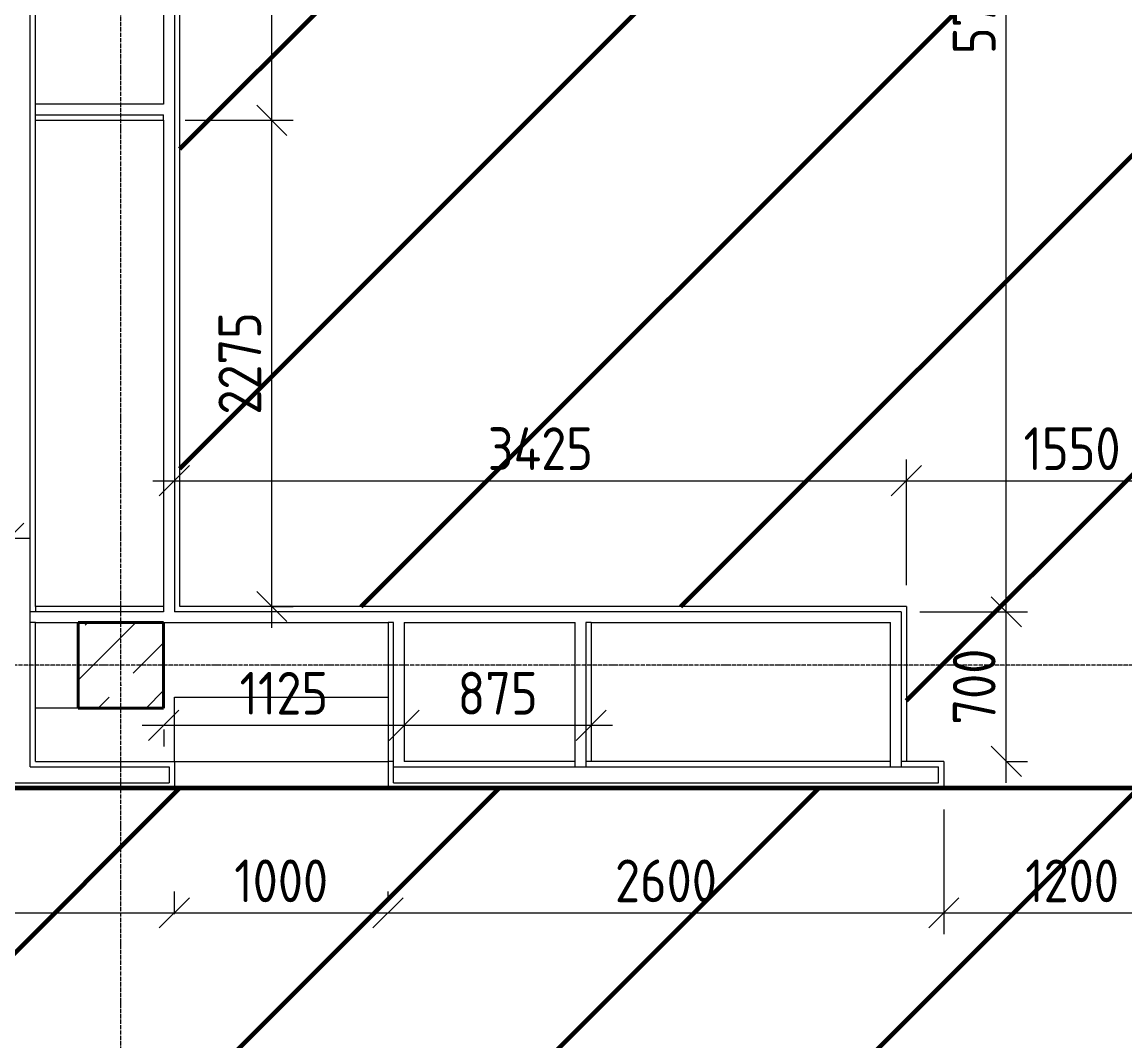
# Model space of a CAD drawing. Header units: millimetres. Extents: x -56773 to 323062, y -262288 to 76460.
# Drawn here: x -3653 to 1507, y -196981 to -192214 of the extents above; entities that cross this region are included whole.
import ezdxf

# ---------------------------------------------------------------- set-up
doc = ezdxf.new("R2010")
doc.units = ezdxf.units.MM
doc.linetypes.add('ADSK_Линия сетки', pattern=[25, 20, -2.5, 0, -2.5])
for name, color, linetype, lineweight in [('1.1)Стяжка керамзит  2 этаж', 5, 'Continuous', 60), ('Несущие колонны', 7, 'Continuous', 18), ('Оси', 7, 'Continuous', 9), ('Перекрытие', 7, 'Continuous', 18), ('Размеры', 7, 'Continuous', 9), ('Стены внутренние', 7, 'Continuous', 18), ('Стены штриховка', 7, 'Continuous', 9)]:
    doc.layers.add(name, color=color, linetype=linetype, lineweight=lineweight)
doc.styles.add('GOST Common_2', font='', dxfattribs={"width": 0.9, "height": 250})
doc.styles.add('GOST Common_3', font='', dxfattribs={"width": 0.9, "height": 200})
doc.styles.get('GOST Common_2').set_extended_font_data('GOST Common')
doc.styles.get('GOST Common_3').set_extended_font_data('GOST Common')
doc.dimstyles.new('ADSK_Основной_2_0_1', dxfattribs={"dimscale": 304.8, "dimtxt": 201.142999, "dimasz": 0.463911, "dimexe": 0.328084, "dimexo": 0.328084, "dimgap": 0.164042, "dimtad": 1, "dimdec": 3, "dimrnd": 0.001, "dimdsep": 46, "dimtxsty": 'GOST Common_3', "dimblk1": 'OBLIQUE', "dimblk2": 'OBLIQUE', "dimsah": 1, "dimcen": 0.09, "dimdle": 0.328084, "dimazin": 2, "dimtfac": 1, "dimtdec": 4, "dimtix": 1, "dimtmove": 1, "dimatfit": 3, "dimfxl": 1, "dimtvp": 1, "dimtolj": 1, "dimtzin": 0, "dimlwd": 20, "dimlwe": 20, "dimarcsym": 2})
doc.dimstyles.new('ADSK_Основной_2_0_3', dxfattribs={"dimscale": 304.8, "dimtxt": 201.142999, "dimasz": 0.463911, "dimexe": 0.328084, "dimexo": 0.328084, "dimgap": 0.164042, "dimtad": 1, "dimdec": 3, "dimrnd": 0.001, "dimdsep": 46, "dimtxsty": 'GOST Common_2', "dimblk1": 'OBLIQUE', "dimblk2": 'OBLIQUE', "dimsah": 1, "dimcen": 0.09, "dimdle": 0.328084, "dimazin": 2, "dimtfac": 1, "dimtdec": 4, "dimtix": 1, "dimtmove": 0, "dimatfit": 3, "dimfxl": 1, "dimtvp": 1, "dimtolj": 1, "dimtzin": 0, "dimlwd": 20, "dimlwe": 20, "dimarcsym": 2})

# ---------------------------------------------------------------- blocks, each defined once
blk = doc.blocks.new('ADSK_КолоннаЖБ_Прямоугольная - 400x400 мм-1807143-Кладочный план 4-го этажа')
at = {"layer": 'Несущие колонны', "lineweight": 40}
for p, q in [((-200, 200), (200, 200)), ((-200, -200), (-200, 200)), ((200, 200), (200, -200)), ((200, -200), (-200, -200))]:
    blk.add_line(p, q, dxfattribs=at)
blk = doc.blocks.new('_Oblique')
at = {"color": 0, "linetype": 'ByBlock', "lineweight": -2}
blk.add_line((-0.5, -0.5), (0.5, 0.5), dxfattribs=at)
blk = doc.blocks.new('*D6095')
at = {"layer": 'Defpoints', "color": 0, "transparency": 16777216}
for p in [(446.9, -194973.5), (951.4, -194973.5), (851.4, -195673.5)]:
    blk.add_point(p, dxfattribs=at)
at = {"layer": 'Размеры', "color": 0, "lineweight": 20, "transparency": 16777216}
for p, q in [((951.4, -195773.5), (951.4, -194873.5)), ((546.9, -194973.5), (1051.4, -194973.5)), ((951.4, -195673.5), (1051.4, -195673.5))]:
    blk.add_line(p, q, dxfattribs=at)
at = {"layer": 'Размеры', "color": 0, "lineweight": 20, "transparency": 16777216, "xscale": 141.4, "yscale": 141.4, "zscale": 141.4}
for p, rotation in [((951.4, -194973.5), 90), ((951.4, -195673.5), 270)]:
    blk.add_blockref('_Oblique', p, dxfattribs=dict(at, rotation=rotation))
at = {"layer": 'Размеры', "color": 0, "lineweight": 9, "transparency": 16777216, "insert": (801.4, -195323.5), "char_height": 200, "width": 454.106, "attachment_point": 5, "rotation": 90, "style": 'GOST Common_3'}
blk.add_mtext('\\A1;700', dxfattribs=at)
blk = doc.blocks.new('*D5978')
at = {"layer": 'Defpoints', "color": 0, "transparency": 16777216}
for p in [(851.4, -189273.5), (951.4, -189273.5), (446.9, -194973.5)]:
    blk.add_point(p, dxfattribs=at)
at = {"layer": 'Размеры', "color": 0, "lineweight": 20, "transparency": 16777216}
for p, q in [((951.4, -195073.5), (951.4, -189173.5)), ((951.4, -189273.5), (1051.4, -189273.5)), ((546.9, -194973.5), (1051.4, -194973.5))]:
    blk.add_line(p, q, dxfattribs=at)
at = {"layer": 'Размеры', "color": 0, "lineweight": 20, "transparency": 16777216, "xscale": 141.4, "yscale": 141.4, "zscale": 141.4}
for p, rotation in [((951.4, -189273.5), 90), ((951.4, -194973.5), 270)]:
    blk.add_blockref('_Oblique', p, dxfattribs=dict(at, rotation=rotation))
at = {"layer": 'Размеры', "color": 0, "lineweight": 9, "transparency": 16777216, "insert": (801.4, -192123.5), "char_height": 200, "width": 605.475, "attachment_point": 5, "rotation": 90, "style": 'GOST Common_3'}
blk.add_mtext('\\A1;5700', dxfattribs=at)
blk = doc.blocks.new('*D5980')
at = {"layer": 'Defpoints', "color": 0, "transparency": 16777216}
for p in [(-2940.6, -194260), (484.4, -194360), (484.4, -194948.5)]:
    blk.add_point(p, dxfattribs=at)
at = {"layer": 'Размеры', "color": 0, "lineweight": 20, "transparency": 16777216}
for p, q in [((484.4, -194848.5), (484.4, -194260)), ((-3040.6, -194360), (584.4, -194360)), ((-2940.6, -194360), (-2940.6, -194460))]:
    blk.add_line(p, q, dxfattribs=at)
at = {"layer": 'Размеры', "color": 0, "lineweight": 20, "transparency": 16777216, "xscale": 141.4, "yscale": 141.4, "zscale": 141.4, "rotation": 180}
blk.add_blockref('_Oblique', (-2940.6, -194360), dxfattribs=at)
at = {"layer": 'Размеры', "color": 0, "lineweight": 20, "transparency": 16777216, "xscale": 141.4, "yscale": 141.4, "zscale": 141.4}
blk.add_blockref('_Oblique', (484.4, -194360), dxfattribs=at)
at = {"layer": 'Размеры', "color": 0, "lineweight": 9, "transparency": 16777216, "insert": (-1228.1, -194210), "char_height": 200, "width": 625.93, "attachment_point": 5, "style": 'GOST Common_3'}
blk.add_mtext('\\A1;3425', dxfattribs=at)
blk = doc.blocks.new('*D5981')
at = {"layer": 'Defpoints', "color": 0, "transparency": 16777216}
for p in [(2034.4, -194360), (484.4, -194948.5), (2034.4, -194948.5)]:
    blk.add_point(p, dxfattribs=at)
at = {"layer": 'Размеры', "color": 0, "lineweight": 20, "transparency": 16777216}
for p, q in [((484.4, -194848.5), (484.4, -194260)), ((2034.4, -194848.5), (2034.4, -194260)), ((384.4, -194360), (2134.4, -194360))]:
    blk.add_line(p, q, dxfattribs=at)
at = {"layer": 'Размеры', "color": 0, "lineweight": 20, "transparency": 16777216, "xscale": 141.4, "yscale": 141.4, "zscale": 141.4, "rotation": 180}
blk.add_blockref('_Oblique', (484.4, -194360), dxfattribs=at)
at = {"layer": 'Размеры', "color": 0, "lineweight": 20, "transparency": 16777216, "xscale": 141.4, "yscale": 141.4, "zscale": 141.4}
blk.add_blockref('_Oblique', (2034.4, -194360), dxfattribs=at)
at = {"layer": 'Размеры', "color": 0, "lineweight": 9, "transparency": 16777216, "insert": (1259.4, -194210), "char_height": 200, "width": 560.473, "attachment_point": 5, "style": 'GOST Common_3'}
blk.add_mtext('\\A1;1550', dxfattribs=at)
blk = doc.blocks.new('*D5983')
at = {"layer": 'Defpoints', "color": 0, "transparency": 16777216}
for p in [(-2990.6, -192673.5), (-2484.4, -192673.5), (-2584.4, -194948.5)]:
    blk.add_point(p, dxfattribs=at)
at = {"layer": 'Размеры', "color": 0, "lineweight": 20, "transparency": 16777216}
for p, q in [((-2484.4, -195048.5), (-2484.4, -192573.5)), ((-2890.6, -192673.5), (-2384.4, -192673.5)), ((-2484.4, -194948.5), (-2384.4, -194948.5))]:
    blk.add_line(p, q, dxfattribs=at)
at = {"layer": 'Размеры', "color": 0, "lineweight": 20, "transparency": 16777216, "xscale": 141.4, "yscale": 141.4, "zscale": 141.4}
for p, rotation in [((-2484.4, -192673.5), 90), ((-2484.4, -194948.5), 270)]:
    blk.add_blockref('_Oblique', p, dxfattribs=dict(at, rotation=rotation))
at = {"layer": 'Размеры', "color": 0, "lineweight": 9, "transparency": 16777216, "insert": (-2634.4, -193811), "char_height": 200, "width": 605.475, "attachment_point": 5, "rotation": 90, "style": 'GOST Common_3'}
blk.add_mtext('\\A1;2275', dxfattribs=at)
blk = doc.blocks.new('*D5984')
at = {"layer": 'Defpoints', "color": 0, "transparency": 16777216}
for p in [(-2584.4, -189273.5), (-2484.4, -189273.5), (-2990.6, -192673.5)]:
    blk.add_point(p, dxfattribs=at)
at = {"layer": 'Размеры', "color": 0, "lineweight": 20, "transparency": 16777216}
for p, q in [((-2484.4, -192773.5), (-2484.4, -189173.5)), ((-2484.4, -189273.5), (-2384.4, -189273.5)), ((-2890.6, -192673.5), (-2384.4, -192673.5))]:
    blk.add_line(p, q, dxfattribs=at)
at = {"layer": 'Размеры', "color": 0, "lineweight": 20, "transparency": 16777216, "xscale": 141.4, "yscale": 141.4, "zscale": 141.4}
for p, rotation in [((-2484.4, -189273.5), 90), ((-2484.4, -192673.5), 270)]:
    blk.add_blockref('_Oblique', p, dxfattribs=dict(at, rotation=rotation))
at = {"layer": 'Размеры', "color": 0, "lineweight": 9, "transparency": 16777216, "insert": (-2634.4, -190973.5), "char_height": 200, "width": 625.93, "attachment_point": 5, "rotation": 90, "style": 'GOST Common_3'}
blk.add_mtext('\\A1;3400', dxfattribs=at)
blk = doc.blocks.new('*D5985')
at = {"layer": 'Defpoints', "color": 0, "transparency": 16777216}
for p in [(-2990.6, -195423.5), (-1865.6, -195404.3), (-1865.6, -195504.3)]:
    blk.add_point(p, dxfattribs=at)
at = {"layer": 'Размеры', "color": 0, "lineweight": 20, "transparency": 16777216}
for p, q in [((-3090.6, -195504.3), (-1765.6, -195504.3)), ((-2990.6, -195523.5), (-2990.6, -195604.3)), ((-1865.6, -195504.3), (-1865.6, -195604.3))]:
    blk.add_line(p, q, dxfattribs=at)
at = {"layer": 'Размеры', "color": 0, "lineweight": 20, "transparency": 16777216, "xscale": 141.4, "yscale": 141.4, "zscale": 141.4, "rotation": 180}
blk.add_blockref('_Oblique', (-2990.6, -195504.3), dxfattribs=at)
at = {"layer": 'Размеры', "color": 0, "lineweight": 20, "transparency": 16777216, "xscale": 141.4, "yscale": 141.4, "zscale": 141.4}
blk.add_blockref('_Oblique', (-1865.6, -195504.3), dxfattribs=at)
at = {"layer": 'Размеры', "color": 0, "lineweight": 9, "transparency": 16777216, "insert": (-2428.1, -195354.3), "char_height": 200, "width": 515.472, "attachment_point": 5, "style": 'GOST Common_3'}
blk.add_mtext('\\A1;1125', dxfattribs=at)
blk = doc.blocks.new('*D5986')
at = {"layer": 'Defpoints', "color": 0, "transparency": 16777216}
for p in [(-1865.6, -195404.3), (-990.6, -195404.3), (-990.6, -195504.3)]:
    blk.add_point(p, dxfattribs=at)
at = {"layer": 'Размеры', "color": 0, "lineweight": 20, "transparency": 16777216}
for p, q in [((-1965.6, -195504.3), (-890.6, -195504.3)), ((-1865.6, -195504.3), (-1865.6, -195604.3)), ((-990.6, -195504.3), (-990.6, -195604.3))]:
    blk.add_line(p, q, dxfattribs=at)
at = {"layer": 'Размеры', "color": 0, "lineweight": 20, "transparency": 16777216, "xscale": 141.4, "yscale": 141.4, "zscale": 141.4, "rotation": 180}
blk.add_blockref('_Oblique', (-1865.6, -195504.3), dxfattribs=at)
at = {"layer": 'Размеры', "color": 0, "lineweight": 20, "transparency": 16777216, "xscale": 141.4, "yscale": 141.4, "zscale": 141.4}
blk.add_blockref('_Oblique', (-990.6, -195504.3), dxfattribs=at)
at = {"layer": 'Размеры', "color": 0, "lineweight": 9, "transparency": 16777216, "insert": (-1428.1, -195354.3), "char_height": 200, "width": 454.106, "attachment_point": 5, "style": 'GOST Common_3'}
blk.add_mtext('\\A1;875', dxfattribs=at)
blk = doc.blocks.new('*D5996')
at = {"layer": 'Defpoints', "color": 0, "transparency": 16777216}
for p in [(-9765.6, -195798.5), (-2940.6, -196382.2), (-2940.6, -196487.6)]:
    blk.add_point(p, dxfattribs=at)
at = {"layer": 'Размеры', "color": 0, "lineweight": 20, "transparency": 16777216}
for p, q in [((-9765.6, -195898.5), (-9765.6, -196482.2)), ((-2940.6, -196387.6), (-2940.6, -196282.2)), ((-9865.6, -196382.2), (-2840.6, -196382.2))]:
    blk.add_line(p, q, dxfattribs=at)
at = {"layer": 'Размеры', "color": 0, "lineweight": 20, "transparency": 16777216, "xscale": 141.4, "yscale": 141.4, "zscale": 141.4, "rotation": 180}
blk.add_blockref('_Oblique', (-9765.6, -196382.2), dxfattribs=at)
at = {"layer": 'Размеры', "color": 0, "lineweight": 20, "transparency": 16777216, "xscale": 141.4, "yscale": 141.4, "zscale": 141.4}
blk.add_blockref('_Oblique', (-2940.6, -196382.2), dxfattribs=at)
at = {"layer": 'Размеры', "color": 0, "lineweight": 9, "transparency": 16777216, "insert": (-6353.1, -196232.2), "char_height": 200, "width": 605.475, "attachment_point": 5, "style": 'GOST Common_3'}
blk.add_mtext('\\A1;6825', dxfattribs=at)
blk = doc.blocks.new('*D5997')
at = {"layer": 'Defpoints', "color": 0, "transparency": 16777216}
for p in [(-1940.6, -196382.2), (-1940.6, -196426.8), (-2940.6, -196487.6)]:
    blk.add_point(p, dxfattribs=at)
at = {"layer": 'Размеры', "color": 0, "lineweight": 20, "transparency": 16777216}
for p, q in [((-2940.6, -196387.6), (-2940.6, -196282.2)), ((-1940.6, -196326.8), (-1940.6, -196282.2)), ((-3040.6, -196382.2), (-1840.6, -196382.2))]:
    blk.add_line(p, q, dxfattribs=at)
at = {"layer": 'Размеры', "color": 0, "lineweight": 20, "transparency": 16777216, "xscale": 141.4, "yscale": 141.4, "zscale": 141.4, "rotation": 180}
blk.add_blockref('_Oblique', (-2940.6, -196382.2), dxfattribs=at)
at = {"layer": 'Размеры', "color": 0, "lineweight": 20, "transparency": 16777216, "xscale": 141.4, "yscale": 141.4, "zscale": 141.4}
blk.add_blockref('_Oblique', (-1940.6, -196382.2), dxfattribs=at)
at = {"layer": 'Размеры', "color": 0, "lineweight": 9, "transparency": 16777216, "insert": (-2440.6, -196232.2), "char_height": 200, "width": 560.473, "attachment_point": 5, "style": 'GOST Common_3'}
blk.add_mtext('\\A1;1000', dxfattribs=at)
blk = doc.blocks.new('*D5998')
at = {"layer": 'Defpoints', "color": 0, "transparency": 16777216}
for p in [(659.4, -195798.5), (-1940.6, -196426.8), (659.4, -196382.2)]:
    blk.add_point(p, dxfattribs=at)
at = {"layer": 'Размеры', "color": 0, "lineweight": 20, "transparency": 16777216}
for p, q in [((659.4, -195898.5), (659.4, -196482.2)), ((-1940.6, -196326.8), (-1940.6, -196282.2)), ((-2040.6, -196382.2), (759.4, -196382.2))]:
    blk.add_line(p, q, dxfattribs=at)
at = {"layer": 'Размеры', "color": 0, "lineweight": 20, "transparency": 16777216, "xscale": 141.4, "yscale": 141.4, "zscale": 141.4, "rotation": 180}
blk.add_blockref('_Oblique', (-1940.6, -196382.2), dxfattribs=at)
at = {"layer": 'Размеры', "color": 0, "lineweight": 20, "transparency": 16777216, "xscale": 141.4, "yscale": 141.4, "zscale": 141.4}
blk.add_blockref('_Oblique', (659.4, -196382.2), dxfattribs=at)
at = {"layer": 'Размеры', "color": 0, "lineweight": 9, "transparency": 16777216, "insert": (-640.6, -196232.2), "char_height": 200, "width": 605.475, "attachment_point": 5, "style": 'GOST Common_3'}
blk.add_mtext('\\A1;2600', dxfattribs=at)
blk = doc.blocks.new('*D5999')
at = {"layer": 'Defpoints', "color": 0, "transparency": 16777216}
for p in [(659.4, -195798.5), (1859.4, -195798.5), (1859.4, -196382.2)]:
    blk.add_point(p, dxfattribs=at)
at = {"layer": 'Размеры', "color": 0, "lineweight": 20, "transparency": 16777216}
for p, q in [((659.4, -195898.5), (659.4, -196482.2)), ((1859.4, -195898.5), (1859.4, -196482.2)), ((559.4, -196382.2), (1959.4, -196382.2))]:
    blk.add_line(p, q, dxfattribs=at)
at = {"layer": 'Размеры', "color": 0, "lineweight": 20, "transparency": 16777216, "xscale": 141.4, "yscale": 141.4, "zscale": 141.4, "rotation": 180}
blk.add_blockref('_Oblique', (659.4, -196382.2), dxfattribs=at)
at = {"layer": 'Размеры', "color": 0, "lineweight": 20, "transparency": 16777216, "xscale": 141.4, "yscale": 141.4, "zscale": 141.4}
blk.add_blockref('_Oblique', (1859.4, -196382.2), dxfattribs=at)
at = {"layer": 'Размеры', "color": 0, "lineweight": 9, "transparency": 16777216, "insert": (1259.4, -196232.2), "char_height": 200, "width": 560.473, "attachment_point": 5, "style": 'GOST Common_3'}
blk.add_mtext('\\A1;1200', dxfattribs=at)
blk = doc.blocks.new('*D6223')
at = {"layer": 'Defpoints', "color": 0, "transparency": 16777216}
for p in [(-3715.6, -194528.7), (-3715.6, -194628.7), (-8665.6, -194998.5)]:
    blk.add_point(p, dxfattribs=at)
at = {"layer": 'Размеры', "color": 0, "lineweight": 20, "transparency": 16777216}
for p, q in [((-8665.6, -194898.5), (-8665.6, -194528.7)), ((-8765.6, -194628.7), (-3615.6, -194628.7)), ((-3715.6, -194628.7), (-3715.6, -194728.7))]:
    blk.add_line(p, q, dxfattribs=at)
at = {"layer": 'Размеры', "color": 0, "lineweight": 20, "transparency": 16777216, "xscale": 141.4, "yscale": 141.4, "zscale": 141.4, "rotation": 180}
blk.add_blockref('_Oblique', (-8665.6, -194628.7), dxfattribs=at)
at = {"layer": 'Размеры', "color": 0, "lineweight": 20, "transparency": 16777216, "xscale": 141.4, "yscale": 141.4, "zscale": 141.4}
blk.add_blockref('_Oblique', (-3715.6, -194628.7), dxfattribs=at)
at = {"layer": 'Размеры', "color": 0, "lineweight": 9, "transparency": 16777216, "insert": (-6190.6, -194453.7), "char_height": 250, "width": 625.93, "attachment_point": 5, "style": 'GOST Common_2'}
blk.add_mtext('\\A1;4950', dxfattribs=at)

msp = doc.modelspace()

# ---------------------------------------------------------------- hatches: boundary and pattern name
at = {"layer": '1.1)Стяжка керамзит  2 этаж', "transparency": 33554687}
h = msp.add_hatch(dxfattribs=at)
h.set_pattern_fill('ANSI31', color=5, scale=333)
h.paths.add_polyline_path([(2484.3615, -189273.4914), (2009.3615, -189273.4914), (359.3615, -189273.4914), (-790.6385, -189273.4914), (-2040.6385, -189273.4914), (-2915.6385, -189273.4914), (-2915.6385, -194948.4914), (484.3615, -194948.4914), (484.3615, -195673.4914), (659.3615, -195673.4914), (659.3615, -195798.4914), (1859.3615, -195798.4914), (1859.3615, -195673.4914), (2034.3615, -195673.4914), (2034.3615, -194948.4914), (2484.3615, -194948.4914)])
h = msp.add_hatch(dxfattribs=at)
h.set_pattern_fill('ANSI31', color=5, scale=333)
h.paths.add_polyline_path([(61559.3615, -195798.4914), (-9515.6385, -195798.4914), (-9515.6385, -199048.4914), (61559.3615, -199048.4914)])
h.paths.add_polyline_path([(26559.3615, -198473.4914), (26634.3615, -198473.4914), (26634.3615, -199023.4914), (26559.3615, -199023.4914)], flags=16)
h.paths.add_polyline_path([(26559.3615, -196373.4914), (26559.3615, -195823.4914), (26634.3615, -195823.4914), (26634.3615, -196373.4914)], flags=16)
h.paths.add_polyline_path([(41109.3615, -196023.4914), (41109.3615, -195898.4914), (42009.3615, -195898.4914), (42009.3615, -196023.4914)], flags=16)
h.paths.add_polyline_path([(45809.3615, -196023.4914), (45809.3615, -195898.4914), (46809.3615, -195898.4914), (46809.3615, -196023.4914)], flags=16)
h.paths.add_polyline_path([(48659.3615, -195923.4914), (48659.3615, -195898.4914), (49409.3615, -195898.4914), (49409.3615, -195923.4914)], flags=16)
h.paths.add_polyline_path([(41734.3615, -193523.4914), (39734.3615, -193523.4914), (39734.3615, -195023.4914), (40009.3615, -195023.4914), (40034.3615, -195023.4914), (40034.3615, -195798.4914), (41734.3615, -195798.4914)], flags=0)
at = {"layer": 'Несущие колонны', "lineweight": 9}
h = msp.add_hatch(dxfattribs=at)
h.set_pattern_fill('FP_1', color=256, style=0, pattern_type=2)
h.set_pattern_definition([(45, (9.36, -198628.46), (-224.506, 224.506), []), (45, (233.87, -198628.46), (-224.506, 224.506), [396.875, -79.375, 3.353, -76.022])])
h.paths.add_polyline_path([(-3390.6385, -195423.4914), (-2990.6385, -195423.4914), (-2990.6385, -195023.4914), (-3390.6385, -195023.4914), (-3390.6385, -195092.7203)])

# ---------------------------------------------------------------- linework, layer by layer
at = {"layer": '1.1)Стяжка керамзит  2 этаж'}
msp.add_lwpolyline([(61559.3615, -195798.4914), (-9515.6385, -195798.4914), (-9515.6385, -199048.4914), (61559.3615, -199048.4914)], close=True, dxfattribs=at)
at = {"layer": 'Несущие колонны', "lineweight": 9}
for p, q in [((-2990.6385, -195023.4914), (-3390.6385, -195023.4914)), ((-3390.6385, -195023.4914), (-3390.6385, -195423.4914)), ((-2990.6385, -195423.4914), (-2990.6385, -195023.4914)), ((-3390.6385, -195423.4914), (-2990.6385, -195423.4914))]:
    msp.add_line(p, q, dxfattribs=at)
at = {"layer": 'Оси', "linetype": 'ADSK_Линия сетки', "lineweight": 5}
for p, q in [((-3190.6385, -209602.3427), (-3190.6385, -174127.5463)), ((62563.3938, -195223.4914), (-25230.7352, -195223.4914))]:
    msp.add_line(p, q, dxfattribs=at)
at = {"layer": 'Перекрытие'}
for p, q in [((-2940.6385, -195373.4914), (-1940.6385, -195373.4914)), ((-2940.6385, -195673.4914), (-2940.6385, -195373.4914)), ((-3390.6385, -195423.4914), (-3590.6385, -195423.4914))]:
    msp.add_line(p, q, dxfattribs=at)
at = {"layer": 'Стены внутренние', "lineweight": 5}
for p, q in [((-3590.6385, -194948.4914), (-3590.6385, -189148.4914)), ((-2990.6385, -189273.4914), (-2990.6385, -192598.4914)), ((-2915.6385, -194948.4914), (-2915.6385, -189273.4914)), ((-2990.6385, -192598.4914), (-3590.6385, -192598.4914)), ((-3590.6385, -192673.4914), (-2990.6385, -192673.4914)), ((-2990.6385, -192673.4914), (-2990.6385, -194948.4914)), ((-2990.6385, -194948.4914), (-3590.6385, -194948.4914)), ((484.3615, -194948.4914), (-2915.6385, -194948.4914)), ((484.3615, -194948.4914), (484.3615, -195673.4914)), ((-3590.6385, -195023.4914), (-1940.6385, -195023.4914)), ((-3590.6385, -195673.4914), (-3590.6385, -195023.4914)), ((-1940.6385, -195023.4914), (-1940.6385, -195798.4914)), ((-1865.6385, -195023.4914), (-1065.6385, -195023.4914)), ((-1865.6385, -195023.4914), (-1865.6385, -195673.4914)), ((-1065.6385, -195673.4914), (-1065.6385, -195023.4914)), ((-990.6385, -195023.4914), (409.3615, -195023.4914)), ((-990.6385, -195023.4914), (-990.6385, -195673.4914)), ((409.3615, -195673.4914), (409.3615, -195023.4914)), ((-3590.6385, -195673.4914), (-2940.6385, -195673.4914)), ((-2940.6385, -195673.4914), (-1940.6385, -195673.4914)), ((-2940.6385, -195673.4914), (-2940.6385, -195798.4914)), ((-1065.6385, -195673.4914), (-1865.6385, -195673.4914)), ((409.3615, -195673.4914), (-990.6385, -195673.4914)), ((659.3615, -195673.4914), (484.3615, -195673.4914)), ((659.3615, -195673.4914), (659.3615, -195798.4914)), ((-9640.6385, -195798.4914), (-2940.6385, -195798.4914)), ((-1940.6385, -195798.4914), (-2940.6385, -195798.4914)), ((659.3615, -195798.4914), (-1940.6385, -195798.4914))]:
    msp.add_line(p, q, dxfattribs=at)
at = {"layer": 'Стены штриховка', "lineweight": 9}
for p, q in [((-3615.6385, -195698.4914), (-3615.6385, -189123.4914)), ((-2940.6385, -189273.4914), (-2940.6385, -194973.4914)), ((-3590.6385, -192648.4914), (-2990.6385, -192648.4914)), ((-2990.6385, -192673.4914), (-2990.6385, -192648.4914)), ((-2990.6385, -194973.4914), (-3615.6385, -194973.4914)), ((-3590.6385, -194948.4914), (-3590.6385, -194973.4914)), ((-2990.6385, -194948.4914), (-2990.6385, -194973.4914)), ((459.3615, -194973.4914), (-2940.6385, -194973.4914)), ((459.3615, -194973.4914), (459.3615, -195698.4914)), ((-3590.6385, -195023.4914), (-3615.6385, -195023.4914)), ((-1915.6385, -195023.4914), (-1940.6385, -195023.4914)), ((-1915.6385, -195773.4914), (-1915.6385, -195023.4914)), ((-990.6385, -195023.4914), (-1015.6385, -195023.4914)), ((-1015.6385, -195023.4914), (-1015.6385, -195698.4914)), ((-3615.6385, -195698.4914), (-2965.6385, -195698.4914)), ((-2965.6385, -195698.4914), (-2965.6385, -195773.4914)), ((-1915.6385, -195673.4914), (-1940.6385, -195673.4914)), ((-1915.6385, -195698.4914), (634.3615, -195698.4914)), ((-1065.6385, -195698.4914), (-1065.6385, -195673.4914)), ((-990.6385, -195673.4914), (-1015.6385, -195673.4914)), ((409.3615, -195698.4914), (409.3615, -195673.4914)), ((484.3615, -195673.4914), (459.3615, -195673.4914)), ((634.3615, -195773.4914), (634.3615, -195698.4914)), ((-9740.6385, -195773.4914), (-2965.6385, -195773.4914)), ((-1915.6385, -195773.4914), (634.3615, -195773.4914))]:
    msp.add_line(p, q, dxfattribs=at)

# ---------------------------------------------------------------- block references
at = {"layer": 'Несущие колонны', "lineweight": 9, "rotation": 89.9999999999999}
msp.add_blockref('ADSK_КолоннаЖБ_Прямоугольная - 400x400 мм-1807143-Кладочный план 4-го этажа', (-3190.6385, -195223.4914), dxfattribs=at)

# ---------------------------------------------------------------- dimensions: what is measured, and where the dimension line sits
at = {"layer": 'Размеры', "lineweight": 9}
for base, p1, p2, override, picture, middle in [((-2484.3779, -189273.4914), (-2990.6385, -192673.4914), (-2584.3628, -189273.4914), {"dimpost": '<>', "dimfxl": 3424.187484}, '*D5984', (-2634.3779, -190973.4914)), ((951.3925, -189273.4914), (446.8615, -194973.4914), (851.4076, -189273.4914), {"dimpost": '<>', "dimfxl": 5714.33789}, '*D5978', (801.3925, -192123.4914)), ((-2484.3779, -192673.4914), (-2584.3628, -194948.4914), (-2990.6385, -192673.4914), {"dimpost": '<>', "dimfxl": 2310.992195}, '*D5983', (-2634.3779, -193810.9914)), ((951.3925, -194973.4914), (851.4076, -195673.4914), (446.8615, -194973.4914), {"dimpost": '<>', "dimfxl": 808.490889}, '*D6095', (801.3925, -195323.4914))]:
    dim = msp.add_linear_dim(base=base, p1=p1, p2=p2, angle=90, dimstyle='ADSK_Основной_2_0_1', override=override, dxfattribs=at)
    dim.commit()
    dim.dimension.update_dxf_attribs({"geometry": picture, "text_midpoint": middle})
for base, p1, p2, dimstyle, override, picture, middle in [((484.3615, -194359.9899), (-2940.6385, -194260.005), (484.3615, -194948.4914), 'ADSK_Основной_2_0_1', {"dimpost": '<>', "dimfxl": 3493.513771}, '*D5980', (-1228.1385, -194209.9899)), ((2034.3615, -194359.9899), (484.3615, -194948.4914), (2034.3615, -194948.4914), 'ADSK_Основной_2_0_1', {"dimpost": '<>', "dimfxl": 1550}, '*D5981', (1259.3615, -194209.9899)), ((-3715.6385, -194628.6576), (-8665.6385, -194998.4914), (-3715.6385, -194528.6727), 'ADSK_Основной_2_0_3', {"dimpost": '<>', "dimfxl": 4972.245937}, '*D6223', (-6190.6385, -194453.6576)), ((-1865.6385, -195504.3152), (-2990.6385, -195423.4914), (-1865.6385, -195404.3303), 'ADSK_Основной_2_0_1', {"dimpost": '<>', "dimfxl": 1125.163164}, '*D5985', (-2428.1385, -195354.3152)), ((-990.6385, -195504.3152), (-1865.6385, -195404.3303), (-990.6385, -195404.3303), 'ADSK_Основной_2_0_1', {"dimpost": '<>', "dimfxl": 875}, '*D5986', (-1428.1385, -195354.3152)), ((-2940.6385, -196382.2452), (-9765.6385, -195798.4914), (-2940.6385, -196487.5723), 'ADSK_Основной_2_0_1', {"dimpost": '<>', "dimfxl": 6859.69806}, '*D5996', (-6353.1385, -196232.2452)), ((659.3615, -196382.2452), (-1940.6385, -196426.7661), (659.3615, -195798.4914), 'ADSK_Основной_2_0_1', {"dimpost": '<>', "dimfxl": 2674.832542}, '*D5998', (-640.6385, -196232.2452)), ((1859.3615, -196382.2452), (659.3615, -195798.4914), (1859.3615, -195798.4914), 'ADSK_Основной_2_0_1', {"dimpost": '<>', "dimfxl": 1200}, '*D5999', (1259.3615, -196232.2452)), ((-1940.6385, -196382.2452), (-2940.6385, -196487.5723), (-1940.6385, -196426.7661), 'ADSK_Основной_2_0_1', {"dimpost": '<>', "dimfxl": 1001.846989}, '*D5997', (-2440.6385, -196232.2452))]:
    dim = msp.add_linear_dim(base=base, p1=p1, p2=p2, dimstyle=dimstyle, override=override, dxfattribs=at)
    dim.commit()
    dim.dimension.update_dxf_attribs({"geometry": picture, "text_midpoint": middle})

doc.saveas('drawing.dxf')
